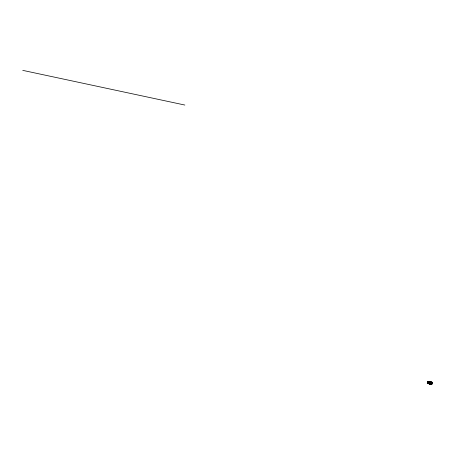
<?xml version="1.0" encoding="UTF-8"?>
<svg xmlns="http://www.w3.org/2000/svg" width="455" height="455" viewBox="0 0 455 455"><rect width="100%" height="100%" fill="white"/><g stroke="black" fill="none" stroke-linecap="round" stroke-linejoin="round"><path stroke-width="0.68" d="M431.203 382.217L432.176 382.337L431.738 384.543L429.247 384.1M428.462 383.121L428.587 382.865L428.445 383.451M429.19 382.251L428.701 382.132L428.587 382.666L429.065 382.763L429.264 381.773L428.781 381.654L428.474 383.207L427.927 383.104L428.092 382.251L427.518 382.143L428.087 382.257M427.899 381.984L427.563 381.921L428.707 382.024L427.927 382.029M427.535 382.137L428.11 382.245L428.024 382.661L427.444 382.53L427.336 383.099L427.763 383.093L427.41 382.752M429.463 383.48L429.577 382.53L430.703 382.74L430.464 383.872L429.941 383.73M430.896 383.11L430.965 382.78L430.885 383.093L431.988 383.292L430.646 383.053L431.403 382.621L430.788 382.541M431.061 383.161L431.357 382.797L432.057 382.928L431.147 382.126M430.123 383.463L429.935 383.719L431.135 383.946L431.044 384.418L431.738 384.543M430.163 382.439L430.839 382.052L429.713 381.796L432.25 382.24L431.778 384.583L429.213 384.111M430.993 383.775L431.863 383.929L430.993 383.781L431.09 383.07L430.965 383.906L429.935 383.719L430.072 382.894M427.745 383.173L428.018 382.638L427.444 382.53M430.623 382.729L430.402 384.31M430.697 382.513L430.839 382.052L431.295 382.314M431.26 382.433L431.329 382.166M431.385 382.632L431.277 383.167L431.198 382.865M428.018 383.235L427.848 382.911M428.309 383.252L428.946 383.406M428.582 382.649C427.859 383.628 429.639 383.218 428.32 383.19L428.513 382.848M428.849 383.667L429.275 381.762L428.792 381.671L428.701 382.132L429.173 382.228L428.906 383.525L427.859 383.349L427.996 382.803L427.945 383.218M429.503 382.911L430.202 383.059L429.947 383.707L430.532 383.588L430.077 383.537M427.467 382.547L427.7 382.194M427.677 382.564L427.672 382.348M427.791 382.672L427.831 382.297M427.728 383.184L427.871 382.803M428.309 383.167L428.326 383.434M428.491 381.995L429.349 382.24M428.582 382.263L428.673 382.183M428.655 382.524L428.798 381.682M428.627 382.882L428.604 383.241M428.815 383.383L429.116 382.439M429.236 384.213L429.679 381.768L432.193 382.325L431.391 382.251M429.577 383.423L429.958 383.576L430.157 382.189M430.072 383.019L430.623 383.121L429.668 382.939L429.719 382.541L430.111 382.797L429.713 382.723L430.106 382.797L430.276 381.938L429.753 381.83M429.713 382.939L429.793 382.53M429.947 382.604L429.457 383.173M430.038 381.887L429.651 382.211M430.111 383.013L429.986 383.497M430.191 382.473L430.299 381.944M430.379 383.81L430.697 382.729M430.367 383.565L430.532 382.797L431.044 382.791L430.953 383.082L430.532 382.797M430.504 382.951L430.845 382.092M430.407 384.287L430.726 382.735M431.067 382.57L430.851 382.063M431.078 383.025L431.039 384.429M431.243 382.786L430.953 383.844M431.573 382.217L431.761 382.342M431.852 382.28L432.125 382.558M429.719 381.813L429.577 382.53L430.157 382.644M430.151 382.587L430.288 381.933L430.214 382.319L430.766 382.416M431.118 382.427L431.164 382.12M428.826 383.372L429.059 382.763L428.587 382.672L429.236 382.803M430.021 382.024L429.702 381.961L430.015 382.024M429.639 382.28L429.924 382.331M429.617 382.393L429.907 382.422M430.72 382.598L431.186 382.666M431.573 382.757L432.068 382.848M427.66 382.399L428.064 382.473M430.675 382.951L431.232 383.064M430.055 383.178L429.952 383.588M427.364 382.996L428.081 383.121M429.412 383.411L430.47 383.696M427.319 383.104L428.007 383.241M431.027 383.775L431.852 383.923M22.75 70.366L184.855 105.048M427.643 381.415L427.268 383.275L429.082 383.611L429.457 381.751L427.643 381.415M428.371 382.211L428.439 382.513L428.371 382.211"/></g></svg>
